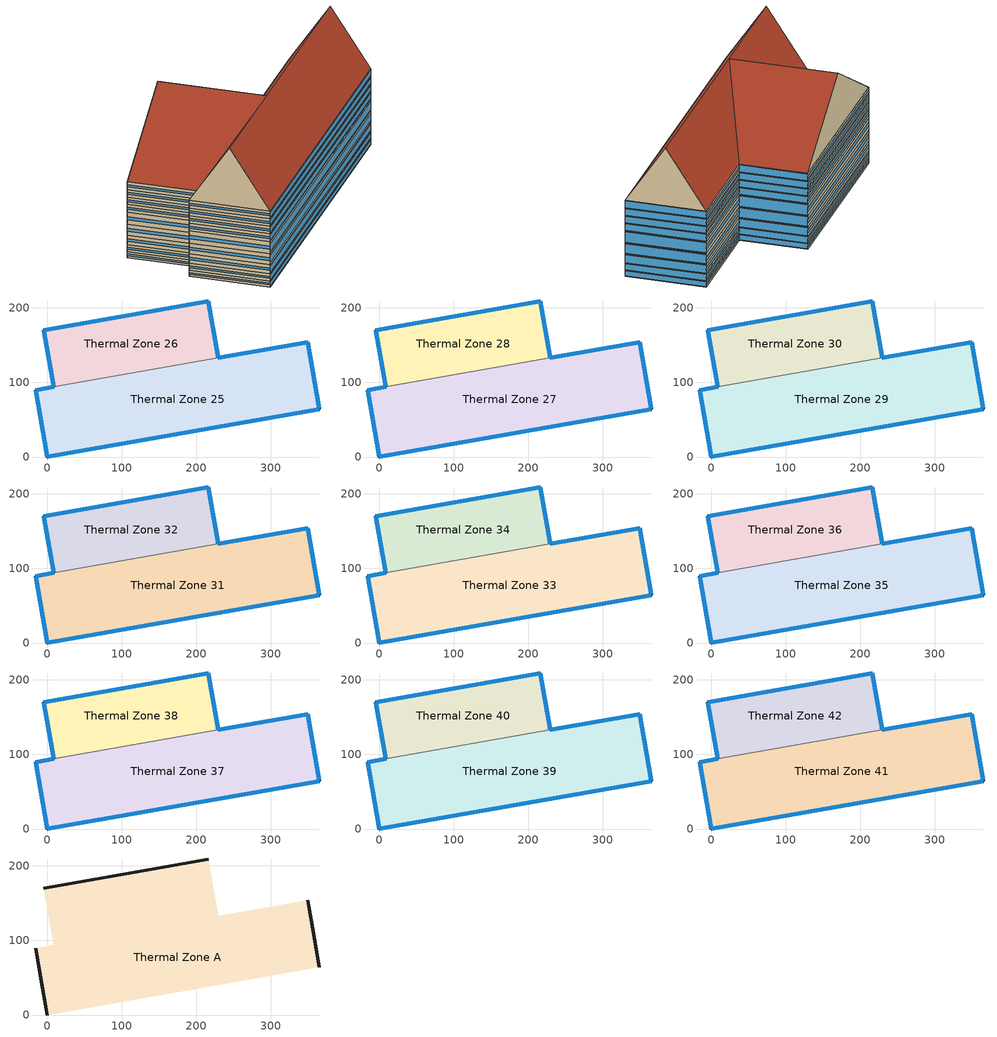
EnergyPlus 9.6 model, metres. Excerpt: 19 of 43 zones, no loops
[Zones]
Thermal Zone 25
 floor to Thermal Zone 23 (Interior Floor): 0,0 -15.8,89.63 8.82,93.97 229.65,132.91 349.36,154.02 365.17,64.39 z99.07
 wall outside (Ext Wall): 8.82,93.97 -15.8,89.63 0,0 365.17,64.39 349.36,154.02 229.65,132.91 z99.07:106.1
 wall to Thermal Zone 26 (Interior Wall): 229.65,132.91 8.82,93.97 z99.07:106.1
 window (Ext Window): 365.16,64.4 349.36,154.01 z99.6:105.57; 8.81,93.97 -15.79,89.63 / 349.35,154.01 229.66,132.91 z101.53:103.64; 0.01,0 365.16,64.39 z100.48:104.69; -15.8,89.62 0,0.01 z101.67:103.5
Thermal Zone 26
 floor to Thermal Zone 24 (Interior Floor): 8.82,93.97 -4.65,170.33 216.19,209.27 229.65,132.91 z99.07
 wall outside (Ext Wall): 229.65,132.91 216.19,209.27 -4.65,170.33 8.82,93.97 z99.07:106.1
 window (Ext Window): 229.65,132.92 216.19,209.26 z99.6:105.57; 216.18,209.27 -4.64,170.33 z101.53:103.64; -4.65,170.32 8.81,93.98 z101.67:103.5
Thermal Zone 27
 floor to Thermal Zone 25 (Interior Floor): 0,0 -15.8,89.63 8.82,93.97 229.65,132.91 349.36,154.02 365.17,64.39 z106.1
 wall outside (Ext Wall): 8.82,93.97 -15.8,89.63 0,0 365.17,64.39 349.36,154.02 229.65,132.91 z106.1:114.76
 wall to Thermal Zone 28 (Interior Wall): 229.65,132.91 8.82,93.97 z106.1:114.76
 window (Ext Window): 365.16,64.4 349.36,154.01 z106.75:114.11; 8.81,93.97 -15.79,89.63 / 349.35,154.01 229.66,132.91 z109.13:111.73; 0.01,0 365.16,64.39 z107.83:113.03; -15.8,89.62 0,0.01 z109.3:111.56
Thermal Zone 28
 floor to Thermal Zone 26 (Interior Floor): 8.82,93.97 -4.65,170.33 216.19,209.27 229.65,132.91 z106.1
 wall outside (Ext Wall): 229.65,132.91 216.19,209.27 -4.65,170.33 8.82,93.97 z106.1:114.76
 window (Ext Window): 229.65,132.92 216.19,209.26 z106.75:114.11; 216.18,209.27 -4.64,170.33 z109.13:111.73; -4.65,170.32 8.81,93.98 z109.3:111.56
Thermal Zone 29
 floor to Thermal Zone 27 (Interior Floor): 0,0 -15.8,89.63 8.82,93.97 229.65,132.91 349.36,154.02 365.17,64.39 z114.76
 wall outside (Ext Wall): 8.82,93.97 -15.8,89.63 0,0 365.17,64.39 349.36,154.02 229.65,132.91 z114.76:125.8
 wall to Thermal Zone 30 (Interior Wall): 229.65,132.91 8.82,93.97 z114.76:125.8
 window (Ext Window): 365.16,64.4 349.36,154.01 z115.59:124.97; 8.81,93.97 -15.79,89.63 / 349.35,154.01 229.66,132.91 z118.62:121.94; 0.01,0 365.16,64.39 z116.97:123.59; -15.8,89.62 0,0.01 z118.84:121.72
Thermal Zone 30
 floor to Thermal Zone 28 (Interior Floor): 8.82,93.97 -4.65,170.33 216.19,209.27 229.65,132.91 z114.76
 wall outside (Ext Wall): 229.65,132.91 216.19,209.27 -4.65,170.33 8.82,93.97 z114.76:125.8
 window (Ext Window): 229.65,132.92 216.19,209.26 z115.59:124.97; 216.18,209.27 -4.64,170.33 z118.62:121.94; -4.65,170.32 8.81,93.98 z118.84:121.72
Thermal Zone 31
 floor to Thermal Zone 29 (Interior Floor): 0,0 -15.8,89.63 8.82,93.97 229.65,132.91 349.36,154.02 365.17,64.39 z125.8
 wall outside (Ext Wall): 8.82,93.97 -15.8,89.63 0,0 365.17,64.39 349.36,154.02 229.65,132.91 z125.8:138.88
 wall to Thermal Zone 32 (Interior Wall): 229.65,132.91 8.82,93.97 z125.8:138.88
 window (Ext Window): 365.16,64.4 349.36,154.01 z126.78:137.9; 8.81,93.97 -15.79,89.63 / 349.35,154.01 229.66,132.91 z130.38:134.3; 0.01,0 365.16,64.39 z128.42:136.26; -15.8,89.62 0,0.01 z130.64:134.04
Thermal Zone 32
 floor to Thermal Zone 30 (Interior Floor): 8.82,93.97 -4.65,170.33 216.19,209.27 229.65,132.91 z125.8
 wall outside (Ext Wall): 229.65,132.91 216.19,209.27 -4.65,170.33 8.82,93.97 z125.8:138.88
 window (Ext Window): 229.65,132.92 216.19,209.26 z126.78:137.9; 216.18,209.27 -4.64,170.33 z130.38:134.3; -4.65,170.32 8.81,93.98 z130.64:134.04
Thermal Zone 33
 floor to Thermal Zone 31 (Interior Floor): 0,0 -15.8,89.63 8.82,93.97 229.65,132.91 349.36,154.02 365.17,64.39 z138.88
 wall outside (Ext Wall): 8.82,93.97 -15.8,89.63 0,0 365.17,64.39 349.36,154.02 229.65,132.91 z138.88:153.3
 wall to Thermal Zone 34 (Interior Wall): 229.65,132.91 8.82,93.97 z138.88:153.3
 window (Ext Window): 365.16,64.4 349.36,154.01 z139.96:152.22; 8.81,93.97 -15.79,89.63 / 349.35,154.01 229.66,132.91 z143.93:148.25; 0.01,0 365.16,64.39 z141.76:150.42; -15.8,89.62 0,0.01 z144.22:147.96
Thermal Zone 34
 floor to Thermal Zone 32 (Interior Floor): 8.82,93.97 -4.65,170.33 216.19,209.27 229.65,132.91 z138.88
 wall outside (Ext Wall): 229.65,132.91 216.19,209.27 -4.65,170.33 8.82,93.97 z138.88:153.3
 window (Ext Window): 229.65,132.92 216.19,209.26 z139.96:152.22; 216.18,209.27 -4.64,170.33 z143.93:148.25; -4.65,170.32 8.81,93.98 z144.22:147.96
Thermal Zone 35
 floor to Thermal Zone 33 (Interior Floor): 0,0 -15.8,89.63 8.82,93.97 229.65,132.91 349.36,154.02 365.17,64.39 z153.3
 wall outside (Ext Wall): 8.82,93.97 -15.8,89.63 0,0 365.17,64.39 349.36,154.02 229.65,132.91 z153.3:162.64
 wall to Thermal Zone 36 (Interior Wall): 229.65,132.91 8.82,93.97 z153.3:162.64
 window (Ext Window): 365.16,64.4 349.36,154.01 z154:161.94; 8.81,93.97 -15.79,89.63 / 349.35,154.01 229.66,132.91 z156.57:159.37; 0.01,0 365.16,64.39 z155.17:160.77; -15.8,89.62 0,0.01 z156.76:159.18
Thermal Zone 36
 floor to Thermal Zone 34 (Interior Floor): 8.82,93.97 -4.65,170.33 216.19,209.27 229.65,132.91 z153.3
 wall outside (Ext Wall): 229.65,132.91 216.19,209.27 -4.65,170.33 8.82,93.97 z153.3:162.64
 window (Ext Window): 229.65,132.92 216.19,209.26 z154:161.94; 216.18,209.27 -4.64,170.33 z156.57:159.37; -4.65,170.32 8.81,93.98 z156.76:159.18
Thermal Zone 37
 floor to Thermal Zone 35 (Interior Floor): 0,0 -15.8,89.63 8.82,93.97 229.65,132.91 349.36,154.02 365.17,64.39 z162.64
 wall outside (Ext Wall): 8.82,93.97 -15.8,89.63 0,0 365.17,64.39 349.36,154.02 229.65,132.91 z162.64:171.51
 wall to Thermal Zone 38 (Interior Wall): 229.65,132.91 8.82,93.97 z162.64:171.51
 window (Ext Window): 365.16,64.4 349.36,154.01 z163.31:170.84; 8.81,93.97 -15.79,89.63 / 349.35,154.01 229.66,132.91 z165.74:168.41; 0.01,0 365.16,64.39 z164.41:169.74; -15.8,89.62 0,0.01 z165.92:168.23
Thermal Zone 38
 floor to Thermal Zone 36 (Interior Floor): 8.82,93.97 -4.65,170.33 216.19,209.27 229.65,132.91 z162.64
 wall outside (Ext Wall): 229.65,132.91 216.19,209.27 -4.65,170.33 8.82,93.97 z162.64:171.51
 window (Ext Window): 229.65,132.92 216.19,209.26 z163.31:170.84; 216.18,209.27 -4.64,170.33 z165.74:168.41; -4.65,170.32 8.81,93.98 z165.92:168.23
Thermal Zone 39
 floor to Thermal Zone 37 (Interior Floor): 0,0 -15.8,89.63 8.82,93.97 229.65,132.91 349.36,154.02 365.17,64.39 z171.51
 wall outside (Ext Wall): 8.82,93.97 -15.8,89.63 0,0 365.17,64.39 349.36,154.02 229.65,132.91 z171.51:180.52
 wall to Thermal Zone 40 (Interior Wall): 229.65,132.91 8.82,93.97 z171.51:180.52
 window (Ext Window): 365.16,64.4 349.36,154.01 z172.19:179.84; 8.81,93.97 -15.79,89.63 / 349.35,154.01 229.66,132.91 z174.66:177.37; 0.01,0 365.16,64.39 z173.31:178.72; -15.8,89.62 0,0.01 z174.84:177.19
Thermal Zone 40
 floor to Thermal Zone 38 (Interior Floor): 8.82,93.97 -4.65,170.33 216.19,209.27 229.65,132.91 z171.51
 wall outside (Ext Wall): 229.65,132.91 216.19,209.27 -4.65,170.33 8.82,93.97 z171.51:180.52
 window (Ext Window): 229.65,132.92 216.19,209.26 z172.19:179.84; 216.18,209.27 -4.64,170.33 z174.66:177.37; -4.65,170.32 8.81,93.98 z174.84:177.19
Thermal Zone 41
 floor to Thermal Zone 39 (Interior Floor): 0,0 -15.8,89.63 8.82,93.97 229.65,132.91 349.36,154.02 365.17,64.39 z180.52
 wall outside (Ext Wall): 8.82,93.97 -15.8,89.63 0,0 365.17,64.39 349.36,154.02 229.65,132.91 z180.52:189.86
 wall to Thermal Zone 42 (Interior Wall): 229.65,132.91 8.82,93.97 z180.52:189.86
 window (Ext Window): 365.16,64.4 349.36,154.01 z181.22:189.16; 8.81,93.97 -15.79,89.63 / 349.35,154.01 229.66,132.91 z183.79:186.59; 0.01,0 365.16,64.39 z182.39:187.99; -15.8,89.62 0,0.01 z183.98:186.4
Thermal Zone 42
 floor to Thermal Zone 40 (Interior Floor): 8.82,93.97 -4.65,170.33 216.19,209.27 229.65,132.91 z180.52
 wall outside (Ext Wall): 229.65,132.91 216.19,209.27 -4.65,170.33 8.82,93.97 z180.52:189.86
 window (Ext Window): 229.65,132.92 216.19,209.26 z181.22:189.16; 216.18,209.27 -4.64,170.33 z183.79:186.59; -4.65,170.32 8.81,93.98 z183.98:186.4
Thermal Zone A
 floor to Thermal Zone 41 (Interior Floor): 0,0 -15.8,89.63 8.82,93.97 229.65,132.91 349.36,154.02 365.17,64.39 z189.86
 floor to Thermal Zone 42 (Interior Floor): 8.82,93.97 -4.65,170.33 216.19,209.27 229.65,132.91 z189.86
 wall outside (Ext Wall): 365.17,64.39,189.86 349.36,154.02,189.86 357.26,109.21,258.5; 0,0,189.86 -7.9,44.82,258.5 -15.8,89.63,189.86; 105.77,189.8,258.5 216.19,209.27,189.86 -4.65,170.33,189.86
 roof outside (Ext Roof): 0,0,189.86 365.17,64.39,189.86 357.26,109.21,258.5 -7.9,44.82,258.5; 127.13,68.63,258.5 357.26,109.21,258.5 349.36,154.02,189.86 229.65,132.91,189.86; -7.9,44.82,258.5 127.13,68.63,258.5 8.82,93.97,189.86 -15.8,89.63,189.86; 8.82,93.97,189.86 127.13,68.63,258.5 105.77,189.8,258.5 -4.65,170.33,189.86; 127.13,68.63,258.5 229.65,132.91,189.86 216.19,209.27,189.86 105.77,189.8,258.5
[Building]
Building 1: North Axis {deg}=-0
[Site:Location]
Washington Dc Dulles IntL Ar: Latitude {deg}=38.98; Longitude {deg}=-77.47; Time Zone {hr}=-5; Elevation {m}=82
[SizingPeriod:DesignDay] Month=7; Day of Month=21; Day Type=SummerDesignDay; Daily Dry-Bulb Temperature Range {deltaC}=14.4; Dry-Bulb Temperature Range Modifier Type=DefaultMultipliers; Barometric Pressure {Pa}=86790; Wind Speed {m/s}=5; Wind Direction {deg}=340; Rain Indicator=No; Snow Indicator=No; Daylight Saving Time Indicator=No; Solar Model Indicator=ASHRAETau; ASHRAE Clear Sky Optical Depth for Beam Irradiance (taub)=0.339; ASHRAE Clear Sky Optical Depth for Diffuse Irradiance (taud)=2.366; Begin Environment Reset Mode=FullResetAtBeginEnvironment
Name | Maximum Dry-Bulb Temperature {C} | Humidity Condition Type | Wetbulb or DewPoint at Maximum Dry-Bulb {C} | Enthalpy at Maximum Dry-Bulb {J/kg}
SALT-LAKE-CITY-IAP Ann Clg .4% Condns DB=>MWB | 36.5 | Wetbulb | 17.1
SALT-LAKE-CITY-IAP Ann Clg .4% Condns DP=>MDB | 22.5 | Dewpoint | 15.6
SALT-LAKE-CITY-IAP Ann Clg .4% Condns Enth=>MDB | 30.8 | Enthalpy |  | 59300
SALT-LAKE-CITY-IAP Ann Clg .4% Condns WB=>MDB | 31.2 | Wetbulb | 19
[Material] Thermal Absorptance=0.9
Name | Roughness | Thickness m | Conductivity W/m-K | Density kg/m3 | Specific Heat J/kg-K | Solar Absorptance | Visible Absorptance
wall concrete | MediumRough | 0.03 | 0.5 | 2243 | 837 | 0.65 | 0.65
roof concrete | MediumRough | 0.05 | 0.5 | 2243 | 837 | 0.65 | 0.65
Wall Insulation [18]; Roof Insulation [18] | MediumRough | 0.1693 | 0.049 | 265 | 836.8 | 0.7 | 0.7
F16 Acoustic tile | MediumSmooth | 0.0191 | 0.06 | 368 | 590 | 0.3 | 0.3
M11 100mm lightweight concrete | MediumRough | 0.1016 | 0.53 | 1280 | 840 | 0.5 | 0.5
G01a 19mm gypsum board | MediumSmooth | 0.019 | 0.16 | 800 | 1090 | 0.4 | 0.4
[Material:AirGap]
Name | Thermal Resistance m2-K/W
F04 Wall air space resistance | 0.15
F05 Ceiling air space resistance | 0.18
[WindowMaterial:SimpleGlazingSystem]
Window Material Simple Glazing System: U-Factor W/m2-K=1.8; Solar Heat Gain Coefficient=0.3
[Construction]
Ext Roof: roof concrete, Roof Insulation [18]
Ext Wall: wall concrete, Wall Insulation [18]
Ext Window: Window Material Simple Glazing System
Interior Floor: F16 Acoustic tile, F05 Ceiling air space resistance, M11 100mm lightweight concrete
Interior Wall: G01a 19mm gypsum board, F04 Wall air space resistance, G01a 19mm gypsum board
[Zone]
Thermal Zone 25; Thermal Zone 26: 350, 0, 0, 99.07, , 1, , , , , , Yes
Thermal Zone 27; Thermal Zone 28: 350, 0, 0, 106.1, , 1, , , , , , Yes
Thermal Zone 29; Thermal Zone 30: 350, 0, 0, 114.76, , 1, , , , , , Yes
Thermal Zone 31; Thermal Zone 32: 350, 0, 0, 125.8, , 1, , , , , , Yes
Thermal Zone 33; Thermal Zone 34: 350, 0, 0, 138.88, , 1, , , , , , Yes
Thermal Zone 35; Thermal Zone 36: 350, 0, 0, 153.3, , 1, , , , , , Yes
Thermal Zone 37; Thermal Zone 38: 350, 0, 0, 162.64, , 1, , , , , , Yes
Thermal Zone 39; Thermal Zone 40: 350, 0, 0, 171.51, , 1, , , , , , Yes
Thermal Zone 41; Thermal Zone 42: 350, 0, 0, 180.52, , 1, , , , , , Yes
Thermal Zone A: 350, 0, 0, 189.86, , 1, , , , , , No
